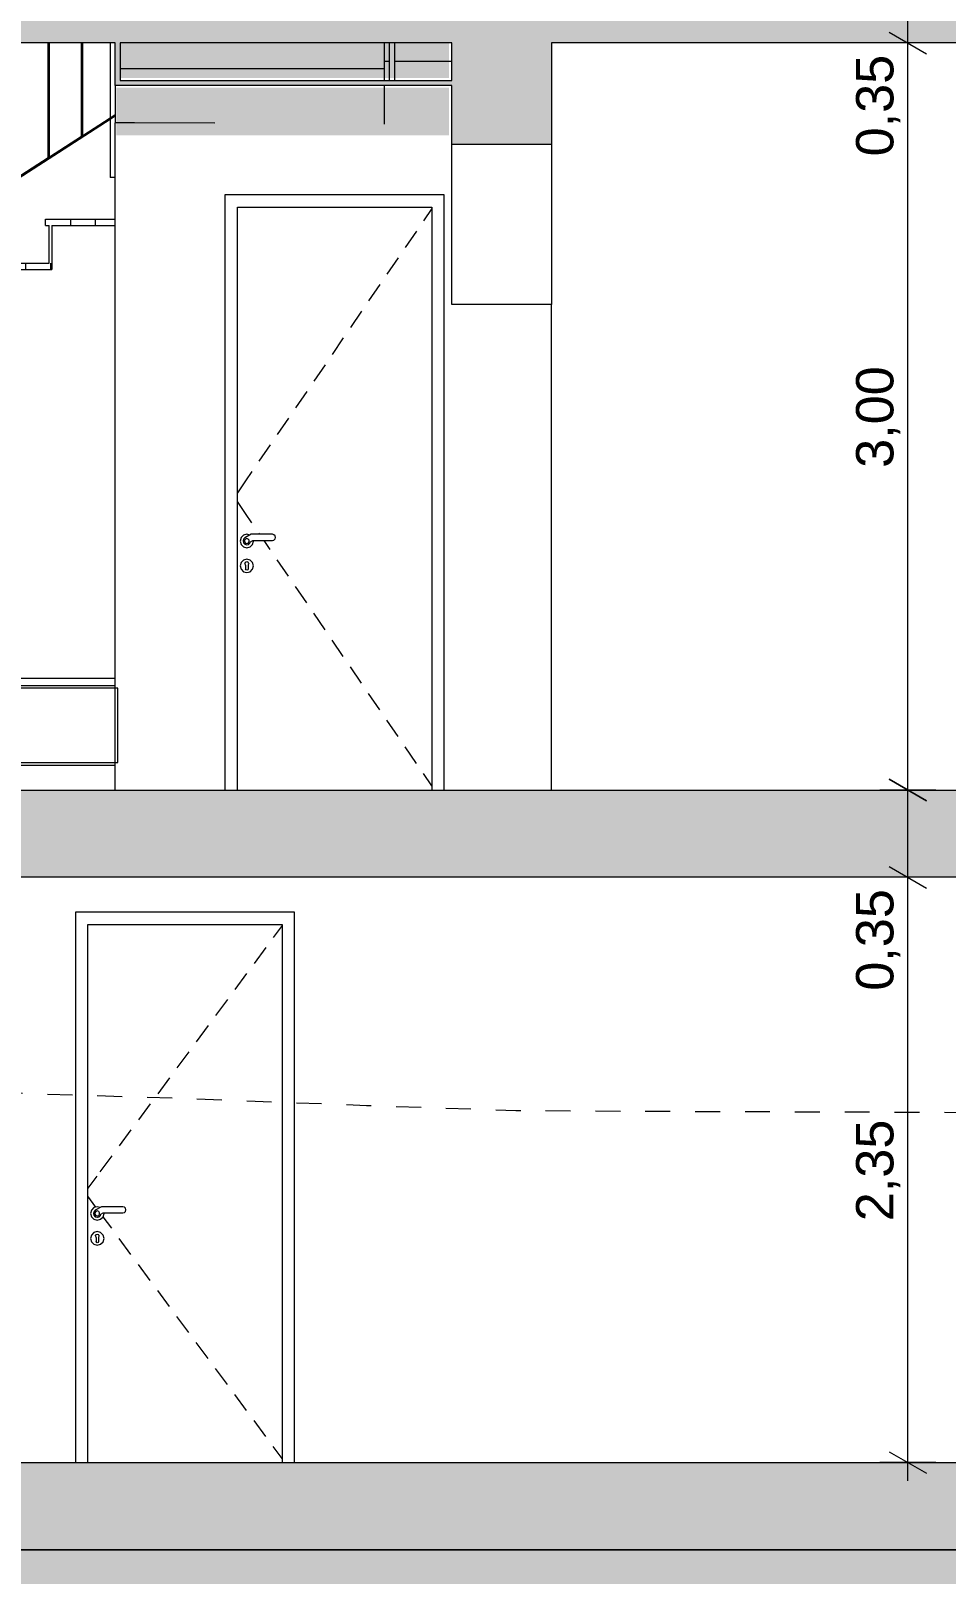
# Model space of a CAD drawing. Header units: metres. Extents: x -111189 to -108577, y -72951 to -72647.
# Drawn here: x -108948.3 to -108944.63, y -72947.57 to -72941.37 of the extents above; entities that cross this region are included whole.
import ezdxf

# ---------------------------------------------------------------- set-up
doc = ezdxf.new("R2010")
doc.units = ezdxf.units.M
doc.header["$MEASUREMENT"] = 0
doc.linetypes.add('Hidden Line', pattern=[0.13, 0.08, -0.05])
for name, color, linetype in [('00 - DESENHO 2D', 7, 'Continuous'), ('02 - ESTRADAS', 7, 'Continuous'), ('02 - PASSEIOS', 7, 'Continuous'), ('03 - LAJES', 7, 'Continuous'), ('04 - TECTO FALSO', 7, 'Continuous'), ('05 - PAREDES..35', 7, 'Continuous'), ('06 - ESCADA INTERIOR', 7, 'Continuous'), ('08 - EQUIPAMENTO FIXO', 7, 'Continuous'), ('12 - COTAS GERAIS', 7, 'Continuous')]:
    doc.layers.add(name, color=color, linetype=linetype)
doc.styles.add('ESTILO_GERADO_7', font='')
doc.styles.get('ESTILO_GERADO_7').set_extended_font_data('Helvetica')
doc.dimstyles.new('ESTILO_GERADO__5', dxfattribs={"dimtxt": 0.15, "dimasz": 0.114, "dimexe": 0.18, "dimexo": 0.0625, "dimgap": 0, "dimtad": 1, "dimzin": 0, "dimdsep": 46, "dimtxsty": 'ESTILO_GERADO_7', "dimblk": 'ARROWHEAD_2', "dimblk1": 'ARROWHEAD_2', "dimblk2": 'ARROWHEAD_2', "dimcen": 0.09, "dimse1": 1, "dimse2": 1, "dimclrd": 7, "dimclre": 7, "dimclrt": 7, "dimadec": 0, "dimazin": 0, "dimtfac": 1, "dimtdec": 4, "dimtmove": 0, "dimatfit": 3, "dimfxl": 1, "dimtolj": 1, "dimtzin": 0, "dimarcsym": 0})

# ---------------------------------------------------------------- blocks, each defined once
blk = doc.blocks.new('Corte Elem_230_1', base_point=(-108785.6634, -72944.4213))
at = {"layer": '03 - LAJES', "linetype": 'Continuous', "lineweight": 13}
blk.add_hatch(color=251, dxfattribs=at).paths.add_polyline_path([(-108951.8596, -72944.7713), (-108941.9096, -72944.7713), (-108941.9096, -72944.5713), (-108951.8596, -72944.5713)])
at = {"layer": '03 - LAJES', "color": 7, "linetype": 'Continuous', "lineweight": 20}
blk.add_line((-108942.1596, -72944.7713), (-108951.6096, -72944.7713), dxfattribs=at)
blk = doc.blocks.new('Corte Elem_235_1', base_point=(-108785.6634, -72944.4213))
at = {"layer": '05 - PAREDES..35', "color": 7, "linetype": 'Continuous', "lineweight": 13}
for p, q in [((-108947.9596, -72944.0118), (-108947.9596, -72941.7419)), ((-108947.8824, -72941.7423), (-108947.9596, -72941.7419)), ((-108947.5596, -72941.7438), (-108947.8824, -72941.7423)), ((-108947.9596, -72944.3108), (-108947.9596, -72944.0118)), ((-108947.9596, -72944.4213), (-108947.9596, -72944.3108))]:
    blk.add_line(p, q, dxfattribs=at)
blk = doc.blocks.new('Corte Elem_236_1', base_point=(-108785.6634, -72944.4213))
at = {"layer": '05 - PAREDES..35', "color": 7, "linetype": 'Continuous', "lineweight": 13}
for p, q in [((-108946.8596, -72941.4955), (-108946.8796, -72941.4955)), ((-108946.6096, -72941.4955), (-108946.8396, -72941.4955))]:
    blk.add_line(p, q, dxfattribs=at)
blk = doc.blocks.new('Corte Elem_237_1', base_point=(-108785.6634, -72944.4213))
at = {"layer": '05 - PAREDES..35', "color": 7, "linetype": 'Continuous', "lineweight": 13}
blk.add_line((-108946.2096, -72944.4213), (-108946.2096, -72942.4713), dxfattribs=at)
blk = doc.blocks.new('Corte Elem_238_1', base_point=(-108785.6634, -72944.4213))
at = {"layer": '03 - LAJES', "linetype": 'Continuous', "lineweight": 13}
blk.add_hatch(color=251, dxfattribs=at).paths.add_polyline_path([(-108951.6096, -72944.4213), (-108951.6096, -72944.5713), (-108942.1596, -72944.5713), (-108942.1596, -72944.4213)])
at = {"layer": '03 - LAJES', "color": 7, "linetype": 'Continuous', "lineweight": 20}
blk.add_line((-108951.6096, -72944.4213), (-108942.1596, -72944.4213), dxfattribs=at)
blk = doc.blocks.new('Corte Elem_239_1', base_point=(-108785.6634, -72944.4213))
at = {"layer": '03 - LAJES', "linetype": 'Continuous', "lineweight": 13}
blk.add_hatch(color=251, dxfattribs=at).paths.add_polyline_path([(-108941.9096, -72941.2213), (-108951.8596, -72941.2213), (-108951.8596, -72941.4213), (-108941.9096, -72941.4213)])
at = {"layer": '03 - LAJES', "color": 7, "linetype": 'Continuous', "lineweight": 20}
for p, q in [((-108947.9596, -72941.4213), (-108951.6096, -72941.4213)), ((-108946.6096, -72941.4213), (-108947.9396, -72941.4213)), ((-108942.1596, -72941.4213), (-108946.2096, -72941.4213))]:
    blk.add_line(p, q, dxfattribs=at)
blk = doc.blocks.new('Corte Elem_258_1', base_point=(-108785.6634, -72944.4213))
at = {"layer": '05 - PAREDES..35', "linetype": 'Continuous', "lineweight": 13}
for points in [[(-108946.2096, -72941.5719), (-108946.2096, -72941.4213), (-108946.6096, -72941.4213), (-108946.6096, -72941.5719)], [(-108946.2096, -72941.5919), (-108946.6096, -72941.5919), (-108946.6096, -72941.8288), (-108946.2096, -72941.8288)]]:
    blk.add_hatch(color=251, dxfattribs=at).paths.add_polyline_path(points)
at = {"layer": '05 - PAREDES..35', "color": 7, "linetype": 'Continuous', "lineweight": 20}
for p, q in [((-108946.6096, -72941.5719), (-108946.6096, -72941.4213)), ((-108946.2096, -72941.4213), (-108946.2096, -72941.5719)), ((-108946.6096, -72941.8288), (-108946.6096, -72941.5919)), ((-108946.2096, -72941.5919), (-108946.2096, -72941.8288))]:
    blk.add_line(p, q, dxfattribs=at)
blk = doc.blocks.new('Corte Elem_259_1', base_point=(-108785.6634, -72944.4213))
at = {"layer": '05 - PAREDES..35', "color": 7, "linetype": 'Continuous', "lineweight": 13}
for p, q in [((-108946.6096, -72941.8328), (-108946.6096, -72941.8288)), ((-108946.6096, -72941.8417), (-108946.6096, -72941.8328)), ((-108946.6096, -72941.8531), (-108946.6096, -72941.8417)), ((-108946.6096, -72941.8669), (-108946.6096, -72941.8531)), ((-108946.2096, -72941.8288), (-108946.2096, -72941.8328)), ((-108946.2096, -72941.8328), (-108946.2096, -72941.8417)), ((-108946.2096, -72941.8417), (-108946.2096, -72941.8531)), ((-108946.2096, -72941.8531), (-108946.2096, -72941.8669)), ((-108946.6096, -72941.8832), (-108946.6096, -72941.8669)), ((-108946.6096, -72941.9017), (-108946.6096, -72941.8832)), ((-108946.6096, -72941.9225), (-108946.6096, -72941.9017)), ((-108946.6096, -72941.9454), (-108946.6096, -72941.9225)), ((-108946.2096, -72941.8669), (-108946.2096, -72941.8832)), ((-108946.2096, -72941.8832), (-108946.2096, -72941.9017)), ((-108946.2096, -72941.9017), (-108946.2096, -72941.9225)), ((-108946.2096, -72941.9225), (-108946.2096, -72941.9454)), ((-108946.6096, -72941.9705), (-108946.6096, -72941.9454)), ((-108946.6096, -72941.9975), (-108946.6096, -72941.9705)), ((-108946.2096, -72941.9454), (-108946.2096, -72941.9705)), ((-108946.2096, -72941.9705), (-108946.2096, -72941.9975)), ((-108946.6096, -72942.0263), (-108946.6096, -72941.9975)), ((-108946.6096, -72942.057), (-108946.6096, -72942.0263)), ((-108946.2096, -72941.9975), (-108946.2096, -72942.0263)), ((-108946.2096, -72942.0263), (-108946.2096, -72942.057)), ((-108946.6096, -72942.0892), (-108946.6096, -72942.057)), ((-108946.6096, -72942.123), (-108946.6096, -72942.0892)), ((-108946.2096, -72942.057), (-108946.2096, -72942.0892)), ((-108946.2096, -72942.0892), (-108946.2096, -72942.123)), ((-108946.6096, -72942.1582), (-108946.6096, -72942.123)), ((-108946.6096, -72942.1945), (-108946.6096, -72942.1582)), ((-108946.2096, -72942.123), (-108946.2096, -72942.1582)), ((-108946.2096, -72942.1582), (-108946.2096, -72942.1945)), ((-108946.6096, -72942.232), (-108946.6096, -72942.1945)), ((-108946.6096, -72942.2704), (-108946.6096, -72942.232)), ((-108946.2096, -72942.1945), (-108946.2096, -72942.232)), ((-108946.2096, -72942.232), (-108946.2096, -72942.2704)), ((-108946.6096, -72942.3096), (-108946.6096, -72942.2704)), ((-108946.2096, -72942.2704), (-108946.2096, -72942.3096)), ((-108946.6096, -72942.3495), (-108946.6096, -72942.3096)), ((-108946.6096, -72942.3898), (-108946.6096, -72942.3495)), ((-108946.2096, -72942.3096), (-108946.2096, -72942.3495)), ((-108946.2096, -72942.3495), (-108946.2096, -72942.3898)), ((-108946.6096, -72942.4305), (-108946.6096, -72942.3898)), ((-108946.2096, -72942.3898), (-108946.2096, -72942.4305)), ((-108946.6096, -72942.4713), (-108946.6096, -72942.4305)), ((-108946.2096, -72942.4713), (-108946.6096, -72942.4713)), ((-108946.2096, -72942.4305), (-108946.2096, -72942.4713))]:
    blk.add_line(p, q, dxfattribs=at)
at = {"layer": '05 - PAREDES..35', "color": 7, "linetype": 'Continuous', "lineweight": 20}
blk.add_line((-108946.2096, -72941.8288), (-108946.6096, -72941.8288), dxfattribs=at)
blk = doc.blocks.new('Corte Elem_260_1', base_point=(-108785.6634, -72944.4213))
at = {"layer": '08 - EQUIPAMENTO FIXO', "color": 7, "linetype": 'Continuous', "lineweight": 13}
for p, q in [((-108950.4596, -72943.9713), (-108947.9601, -72943.9713)), ((-108950.4596, -72944.0013), (-108950.4596, -72943.9713)), ((-108950.4596, -72944.0013), (-108947.9601, -72944.0013)), ((-108947.9601, -72944.0013), (-108947.9601, -72943.9713))]:
    blk.add_line(p, q, dxfattribs=at)
blk = doc.blocks.new('Corte Elem_261_1', base_point=(-108785.6634, -72944.4213))
at = {"layer": '08 - EQUIPAMENTO FIXO', "color": 7, "linetype": 'Continuous', "lineweight": 13}
for p, q in [((-108950.4596, -72944.0013), (-108950.4596, -72944.0687)), ((-108949.8251, -72944.0118), (-108950.4491, -72944.0118)), ((-108950.4491, -72944.0118), (-108950.4491, -72944.3108)), ((-108949.8251, -72944.3108), (-108949.8251, -72944.0118)), ((-108949.8251, -72944.0213), (-108949.8231, -72944.0213)), ((-108949.1991, -72944.0118), (-108949.8231, -72944.0118)), ((-108949.8231, -72944.0118), (-108949.8231, -72944.3108)), ((-108948.5751, -72944.0118), (-108949.1991, -72944.0118)), ((-108948.5751, -72944.3108), (-108948.5751, -72944.0118)), ((-108948.5751, -72944.0213), (-108948.5731, -72944.0213)), ((-108947.9596, -72944.0118), (-108948.5731, -72944.0118)), ((-108948.5731, -72944.0118), (-108948.5731, -72944.3108)), ((-108947.9596, -72944.0013), (-108947.9601, -72944.0013)), ((-108947.9491, -72944.0118), (-108947.9596, -72944.0118)), ((-108947.9491, -72944.3108), (-108947.9491, -72944.0118)), ((-108950.4596, -72944.3213), (-108950.4496, -72944.3213)), ((-108950.4496, -72944.3213), (-108947.9596, -72944.3213)), ((-108950.4496, -72944.4213), (-108950.4496, -72944.3213)), ((-108950.4491, -72944.3108), (-108949.8251, -72944.3108)), ((-108949.8231, -72944.3013), (-108949.8251, -72944.3013)), ((-108949.8231, -72944.3108), (-108949.1991, -72944.3108)), ((-108949.1991, -72944.3108), (-108948.5751, -72944.3108)), ((-108948.5731, -72944.3013), (-108948.5751, -72944.3013)), ((-108948.5731, -72944.3108), (-108947.9596, -72944.3108)), ((-108947.9596, -72944.3108), (-108947.9491, -72944.3108))]:
    blk.add_line(p, q, dxfattribs=at)
blk = doc.blocks.new('Corte Elem_263_1', base_point=(-108785.6634, -72944.4213))
at = {"layer": '05 - PAREDES..35', "color": 7, "linetype": 'Continuous', "lineweight": 13}
for p, q in [((-108947.5196, -72942.0313), (-108947.5196, -72944.4213)), ((-108946.6396, -72942.0313), (-108947.5196, -72942.0313)), ((-108946.6396, -72944.4213), (-108946.6396, -72942.0313)), ((-108947.4696, -72944.4213), (-108947.4696, -72942.0813)), ((-108947.4696, -72942.0813), (-108946.6896, -72942.0813)), ((-108946.6896, -72942.0868), (-108946.7227, -72942.1353)), ((-108946.6896, -72942.0813), (-108946.6896, -72944.4213)), ((-108946.7509, -72942.1766), (-108946.7961, -72942.2427)), ((-108946.8243, -72942.2839), (-108946.8695, -72942.35)), ((-108946.8977, -72942.3912), (-108946.9428, -72942.4573)), ((-108946.971, -72942.4986), (-108947.0162, -72942.5646)), ((-108947.0444, -72942.6059), (-108947.0896, -72942.6719)), ((-108947.1178, -72942.7132), (-108947.1629, -72942.7792)), ((-108947.1911, -72942.8205), (-108947.2363, -72942.8866)), ((-108947.2645, -72942.9278), (-108947.3097, -72942.9939)), ((-108947.3379, -72943.0351), (-108947.383, -72943.1012)), ((-108947.4113, -72943.1425), (-108947.4364, -72943.1793)), ((-108947.4364, -72943.1793), (-108947.4696, -72943.2277)), ((-108947.4364, -72943.3113), (-108947.4696, -72943.2628)), ((-108947.4113, -72943.3481), (-108947.4364, -72943.3113)), ((-108947.4549, -72943.4078), (-108947.4586, -72943.4213)), ((-108947.4451, -72943.3979), (-108947.4549, -72943.4078)), ((-108947.4316, -72943.3943), (-108947.4451, -72943.3979)), ((-108947.4395, -72943.4085), (-108947.4446, -72943.4136)), ((-108947.4148, -72943.3943), (-108947.4395, -72943.4085)), ((-108947.4316, -72943.4113), (-108947.4374, -72943.4132)), ((-108947.4201, -72943.3974), (-108947.4316, -72943.3943)), ((-108947.4257, -72943.4132), (-108947.4316, -72943.4113)), ((-108947.3286, -72943.3943), (-108947.4148, -72943.3943)), ((-108947.3797, -72943.3943), (-108947.383, -72943.3894)), ((-108947.3227, -72943.3959), (-108947.3286, -72943.3943)), ((-108947.3181, -72943.4005), (-108947.3227, -72943.3959)), ((-108947.3164, -72943.4068), (-108947.3181, -72943.4005)), ((-108947.3181, -72943.4131), (-108947.3164, -72943.4068)), ((-108947.4586, -72943.4213), (-108947.4549, -72943.4348)), ((-108947.4549, -72943.4348), (-108947.4451, -72943.4447)), ((-108947.4446, -72943.4136), (-108947.4467, -72943.421)), ((-108947.4467, -72943.421), (-108947.4448, -72943.4285)), ((-108947.4451, -72943.4447), (-108947.4316, -72943.4483)), ((-108947.4448, -72943.4285), (-108947.4395, -72943.4341)), ((-108947.4374, -72943.4132), (-108947.4411, -72943.4182)), ((-108947.4411, -72943.4182), (-108947.4411, -72943.4244)), ((-108947.4411, -72943.4244), (-108947.4374, -72943.4294)), ((-108947.4395, -72943.4341), (-108947.4322, -72943.4364)), ((-108947.4374, -72943.4294), (-108947.4316, -72943.4313)), ((-108947.4322, -72943.4364), (-108947.4246, -72943.4347)), ((-108947.4316, -72943.4313), (-108947.4257, -72943.4294)), ((-108947.4316, -72943.4363), (-108947.4311, -72943.4362)), ((-108947.4316, -72943.4363), (-108947.4316, -72943.4363)), ((-108947.4316, -72943.4483), (-108947.4181, -72943.4447)), ((-108947.4221, -72943.4182), (-108947.4257, -72943.4132)), ((-108947.4257, -72943.4294), (-108947.4221, -72943.4244)), ((-108947.4246, -72943.4347), (-108947.4189, -72943.4296)), ((-108947.4242, -72943.4343), (-108947.4241, -72943.4343)), ((-108947.4241, -72943.4343), (-108947.4234, -72943.4337)), ((-108947.4221, -72943.4244), (-108947.4221, -72943.4182)), ((-108947.4189, -72943.4296), (-108947.4172, -72943.4246)), ((-108947.4187, -72943.4289), (-108947.4186, -72943.4288)), ((-108947.4186, -72943.4288), (-108947.4183, -72943.4277)), ((-108947.4181, -72943.4447), (-108947.4082, -72943.4348)), ((-108947.4172, -72943.4246), (-108947.4081, -72943.4193)), ((-108947.4082, -72943.4348), (-108947.4046, -72943.4213)), ((-108947.4081, -72943.4193), (-108947.3286, -72943.4193)), ((-108947.4046, -72943.4213), (-108947.4051, -72943.4193)), ((-108947.3379, -72943.4554), (-108947.3626, -72943.4193)), ((-108947.3286, -72943.4193), (-108947.3227, -72943.4177)), ((-108947.3227, -72943.4177), (-108947.3181, -72943.4131)), ((-108947.4549, -72943.5078), (-108947.4586, -72943.5213)), ((-108947.4586, -72943.5213), (-108947.4549, -72943.5348)), ((-108947.4451, -72943.4979), (-108947.4549, -72943.5078)), ((-108947.4549, -72943.5348), (-108947.4451, -72943.5447)), ((-108947.4316, -72943.4943), (-108947.4451, -72943.4979)), ((-108947.4383, -72943.5097), (-108947.439, -72943.5116)), ((-108947.4366, -72943.5169), (-108947.439, -72943.5116)), ((-108947.4383, -72943.5097), (-108947.4369, -72943.5061)), ((-108947.4369, -72943.5061), (-108947.4316, -72943.5039)), ((-108947.4366, -72943.5184), (-108947.4366, -72943.5169)), ((-108947.4366, -72943.5184), (-108947.4366, -72943.5213)), ((-108947.4366, -72943.5213), (-108947.4366, -72943.5242)), ((-108947.4366, -72943.5242), (-108947.4366, -72943.53)), ((-108947.4366, -72943.53), (-108947.4366, -72943.5338)), ((-108947.4351, -72943.5373), (-108947.4366, -72943.5338)), ((-108947.4181, -72943.4979), (-108947.4316, -72943.4943)), ((-108947.4316, -72943.5039), (-108947.4262, -72943.5061)), ((-108947.4266, -72943.5338), (-108947.428, -72943.5373)), ((-108947.4241, -72943.5116), (-108947.4266, -72943.5169)), ((-108947.4266, -72943.5169), (-108947.4266, -72943.5184)), ((-108947.4266, -72943.5184), (-108947.4266, -72943.5213)), ((-108947.4266, -72943.5213), (-108947.4266, -72943.5242)), ((-108947.4266, -72943.5242), (-108947.4266, -72943.53)), ((-108947.4266, -72943.53), (-108947.4266, -72943.5338)), ((-108947.4248, -72943.5097), (-108947.4262, -72943.5061)), ((-108947.4248, -72943.5097), (-108947.4241, -72943.5116)), ((-108947.4082, -72943.5078), (-108947.4181, -72943.4979)), ((-108947.4181, -72943.5447), (-108947.4082, -72943.5348)), ((-108947.4046, -72943.5213), (-108947.4082, -72943.5078)), ((-108947.4082, -72943.5348), (-108947.4046, -72943.5213)), ((-108947.2645, -72943.5628), (-108947.3097, -72943.4967)), ((-108947.4451, -72943.5447), (-108947.4316, -72943.5483)), ((-108947.4316, -72943.5388), (-108947.4351, -72943.5373)), ((-108947.428, -72943.5373), (-108947.4316, -72943.5388)), ((-108947.4316, -72943.5483), (-108947.4181, -72943.5447)), ((-108947.1911, -72943.6701), (-108947.2363, -72943.604)), ((-108947.1178, -72943.7774), (-108947.1629, -72943.7114)), ((-108947.0444, -72943.8847), (-108947.0896, -72943.8187)), ((-108946.971, -72943.992), (-108947.0162, -72943.926)), ((-108946.8977, -72944.0993), (-108946.9428, -72944.0333)), ((-108946.8243, -72944.2067), (-108946.8695, -72944.1406)), ((-108946.7509, -72944.314), (-108946.7961, -72944.2479)), ((-108946.6896, -72944.4037), (-108946.7227, -72944.3553))]:
    blk.add_line(p, q, dxfattribs=at)
blk = doc.blocks.new('Corte Elem_265_1', base_point=(-108785.6634, -72944.4213))
at = {"layer": '03 - LAJES', "linetype": 'Continuous', "lineweight": 13}
blk.add_hatch(color=251, dxfattribs=at).paths.add_polyline_path([(-108941.9096, -72947.2713), (-108951.8596, -72947.2713), (-108951.8596, -72947.4713), (-108941.9096, -72947.4713)])
at = {"layer": '03 - LAJES', "color": 7, "linetype": 'Continuous', "lineweight": 20}
blk.add_line((-108941.9096, -72947.4713), (-108951.8596, -72947.4713), dxfattribs=at)
blk = doc.blocks.new('Corte Elem_270_1', base_point=(-108785.6634, -72944.4213))
at = {"layer": '03 - LAJES', "linetype": 'Continuous', "lineweight": 13}
blk.add_hatch(color=251, dxfattribs=at).paths.add_polyline_path([(-108951.6096, -72947.1213), (-108951.6096, -72947.2713), (-108942.1596, -72947.2713), (-108942.1596, -72947.1213)])
at = {"layer": '03 - LAJES', "color": 7, "linetype": 'Continuous', "lineweight": 20}
blk.add_line((-108951.608, -72947.1213), (-108942.1596, -72947.1213), dxfattribs=at)
blk = doc.blocks.new('Corte Elem_271_1', base_point=(-108785.6634, -72944.4213))
at = {"color": 7, "linetype": 'Continuous', "lineweight": 13}
for p, q in [((-108948.1196, -72944.9113), (-108948.1196, -72947.1213)), ((-108947.2396, -72944.9113), (-108948.1196, -72944.9113)), ((-108947.2396, -72947.1213), (-108947.2396, -72944.9113)), ((-108948.0696, -72947.1213), (-108948.0696, -72944.9613)), ((-108948.0696, -72944.9613), (-108947.2896, -72944.9613)), ((-108947.2896, -72944.9655), (-108947.3252, -72945.0136)), ((-108947.2896, -72944.9613), (-108947.2896, -72947.1213)), ((-108947.3549, -72945.0538), (-108947.4025, -72945.1181)), ((-108947.4323, -72945.1583), (-108947.4799, -72945.2226)), ((-108947.5096, -72945.2627), (-108947.5572, -72945.327)), ((-108947.587, -72945.3672), (-108947.6346, -72945.4315)), ((-108947.6643, -72945.4717), (-108947.7119, -72945.536)), ((-108947.7417, -72945.5762), (-108947.7893, -72945.6405)), ((-108947.819, -72945.6807), (-108947.8666, -72945.745)), ((-108947.8964, -72945.7852), (-108947.944, -72945.8495)), ((-108947.9737, -72945.8896), (-108948.0213, -72945.9539)), ((-108948.034, -72945.971), (-108948.0696, -72946.0191)), ((-108948.0368, -72946.0957), (-108948.0696, -72946.0515)), ((-108948.0549, -72946.1078), (-108948.0586, -72946.1213)), ((-108948.0586, -72946.1213), (-108948.0549, -72946.1348)), ((-108948.0451, -72946.0979), (-108948.0549, -72946.1078)), ((-108948.0549, -72946.1348), (-108948.0451, -72946.1447)), ((-108948.0446, -72946.1136), (-108948.0467, -72946.121)), ((-108948.0467, -72946.121), (-108948.0448, -72946.1285)), ((-108948.0316, -72946.0943), (-108948.0451, -72946.0979)), ((-108948.0448, -72946.1285), (-108948.0395, -72946.1341)), ((-108948.0395, -72946.1085), (-108948.0446, -72946.1136)), ((-108948.0374, -72946.1132), (-108948.0411, -72946.1182)), ((-108948.0411, -72946.1182), (-108948.0411, -72946.1244)), ((-108948.0411, -72946.1244), (-108948.0374, -72946.1294)), ((-108948.0148, -72946.0943), (-108948.0395, -72946.1085)), ((-108948.0395, -72946.1341), (-108948.0322, -72946.1364)), ((-108948.0316, -72946.1113), (-108948.0374, -72946.1132)), ((-108948.0374, -72946.1294), (-108948.0316, -72946.1313)), ((-108948.0322, -72946.1364), (-108948.0246, -72946.1347)), ((-108948.0201, -72946.0974), (-108948.0316, -72946.0943)), ((-108948.0257, -72946.1132), (-108948.0316, -72946.1113)), ((-108948.0316, -72946.1313), (-108948.0257, -72946.1294)), ((-108948.0316, -72946.1363), (-108948.0311, -72946.1362)), ((-108948.0316, -72946.1363), (-108948.0316, -72946.1363)), ((-108948.0221, -72946.1182), (-108948.0257, -72946.1132)), ((-108948.0257, -72946.1294), (-108948.0221, -72946.1244)), ((-108948.0246, -72946.1347), (-108948.0189, -72946.1296)), ((-108948.0242, -72946.1343), (-108948.0241, -72946.1343)), ((-108948.0241, -72946.1343), (-108948.0234, -72946.1337)), ((-108948.0221, -72946.1244), (-108948.0221, -72946.1182)), ((-108948.0189, -72946.1296), (-108948.0172, -72946.1246)), ((-108948.0187, -72946.1289), (-108948.0186, -72946.1288)), ((-108948.0186, -72946.1288), (-108948.0183, -72946.1277)), ((-108948.0181, -72946.1447), (-108948.0082, -72946.1348)), ((-108948.0172, -72946.1246), (-108948.0081, -72946.1193)), ((-108947.9286, -72946.0943), (-108948.0148, -72946.0943)), ((-108948.0082, -72946.1348), (-108948.0046, -72946.1213)), ((-108948.0081, -72946.1193), (-108947.9286, -72946.1193)), ((-108947.9737, -72946.1809), (-108948.0081, -72946.1345)), ((-108948.0046, -72946.1213), (-108948.0051, -72946.1193)), ((-108947.9227, -72946.0959), (-108947.9286, -72946.0943)), ((-108947.9286, -72946.1193), (-108947.9227, -72946.1177)), ((-108947.9181, -72946.1005), (-108947.9227, -72946.0959)), ((-108947.9227, -72946.1177), (-108947.9181, -72946.1131)), ((-108947.9164, -72946.1068), (-108947.9181, -72946.1005)), ((-108947.9181, -72946.1131), (-108947.9164, -72946.1068)), ((-108948.0451, -72946.1979), (-108948.0549, -72946.2078)), ((-108948.0451, -72946.1447), (-108948.0316, -72946.1483)), ((-108948.0316, -72946.1943), (-108948.0451, -72946.1979)), ((-108948.0316, -72946.1483), (-108948.0181, -72946.1447)), ((-108948.0181, -72946.1979), (-108948.0316, -72946.1943)), ((-108948.0082, -72946.2078), (-108948.0181, -72946.1979)), ((-108948.0549, -72946.2078), (-108948.0586, -72946.2213)), ((-108948.0586, -72946.2213), (-108948.0549, -72946.2348)), ((-108948.0549, -72946.2348), (-108948.0451, -72946.2447)), ((-108948.0451, -72946.2447), (-108948.0316, -72946.2483)), ((-108948.0383, -72946.2097), (-108948.039, -72946.2116)), ((-108948.0366, -72946.2169), (-108948.039, -72946.2116)), ((-108948.0383, -72946.2097), (-108948.0369, -72946.2061)), ((-108948.0369, -72946.2061), (-108948.0316, -72946.2039)), ((-108948.0366, -72946.2184), (-108948.0366, -72946.2169)), ((-108948.0366, -72946.2184), (-108948.0366, -72946.2213)), ((-108948.0366, -72946.2213), (-108948.0366, -72946.2242)), ((-108948.0366, -72946.2242), (-108948.0366, -72946.23)), ((-108948.0366, -72946.23), (-108948.0366, -72946.2338)), ((-108948.0351, -72946.2373), (-108948.0366, -72946.2338)), ((-108948.0316, -72946.2388), (-108948.0351, -72946.2373)), ((-108948.0316, -72946.2039), (-108948.0262, -72946.2061)), ((-108948.028, -72946.2373), (-108948.0316, -72946.2388)), ((-108948.0316, -72946.2483), (-108948.0181, -72946.2447)), ((-108948.0266, -72946.2338), (-108948.028, -72946.2373)), ((-108948.0241, -72946.2116), (-108948.0266, -72946.2169)), ((-108948.0266, -72946.2169), (-108948.0266, -72946.2184)), ((-108948.0266, -72946.2184), (-108948.0266, -72946.2213)), ((-108948.0266, -72946.2213), (-108948.0266, -72946.2242)), ((-108948.0266, -72946.2242), (-108948.0266, -72946.23)), ((-108948.0266, -72946.23), (-108948.0266, -72946.2338)), ((-108948.0248, -72946.2097), (-108948.0262, -72946.2061)), ((-108948.0248, -72946.2097), (-108948.0241, -72946.2116)), ((-108948.0181, -72946.2447), (-108948.0082, -72946.2348)), ((-108948.0046, -72946.2213), (-108948.0082, -72946.2078)), ((-108948.0082, -72946.2348), (-108948.0046, -72946.2213)), ((-108947.8964, -72946.2854), (-108947.944, -72946.2211)), ((-108947.819, -72946.3899), (-108947.8666, -72946.3256)), ((-108947.7417, -72946.4944), (-108947.7893, -72946.4301)), ((-108947.6643, -72946.5989), (-108947.7119, -72946.5346)), ((-108947.587, -72946.7034), (-108947.6346, -72946.6391)), ((-108947.5096, -72946.8078), (-108947.5572, -72946.7435)), ((-108947.4323, -72946.9123), (-108947.4799, -72946.848)), ((-108947.3549, -72947.0168), (-108947.4025, -72946.9525)), ((-108947.2896, -72947.1051), (-108947.3252, -72947.057))]:
    blk.add_line(p, q, dxfattribs=at)
blk = doc.blocks.new('Corte Elem_278_1', base_point=(-108785.6634, -72944.4213))
at = {"layer": '02 - PASSEIOS', "color": 7, "linetype": 'Continuous', "lineweight": 13}
for p, q in [((-108947.9796, -72941.4213), (-108947.9796, -72941.7215)), ((-108947.9796, -72941.7215), (-108947.9796, -72941.7275)), ((-108947.9796, -72941.7275), (-108947.9796, -72941.9616)), ((-108947.9596, -72941.9616), (-108947.9796, -72941.9616))]:
    blk.add_line(p, q, dxfattribs=at)
blk = doc.blocks.new('Corte Elem_288_1', base_point=(-108785.6634, -72944.4213))
at = {"layer": '02 - PASSEIOS', "color": 7, "linetype": 'Continuous', "lineweight": 13}
for p, q in [((-108950.4796, -72943.3371), (-108947.9796, -72941.7275)), ((-108948.0902, -72941.7928), (-108947.9796, -72941.7215)), ((-108947.9796, -72941.7215), (-108947.9609, -72941.7095)), ((-108947.9796, -72941.7275), (-108947.9596, -72941.7146)), ((-108947.9609, -72941.7095), (-108947.9596, -72941.7116)), ((-108948.2234, -72941.8785), (-108948.0952, -72941.796)), ((-108948.0952, -72941.796), (-108948.0902, -72941.7928)), ((-108948.3565, -72941.9642), (-108948.2284, -72941.8817)), ((-108948.2284, -72941.8817), (-108948.2234, -72941.8785)), ((-108948.4897, -72942.05), (-108948.3615, -72941.9675)), ((-108948.3615, -72941.9675), (-108948.3565, -72941.9642)), ((-108948.6229, -72942.1357), (-108948.4947, -72942.0532)), ((-108948.4947, -72942.0532), (-108948.4897, -72942.05)), ((-108948.756, -72942.2215), (-108948.6279, -72942.1389)), ((-108948.6279, -72942.1389), (-108948.6229, -72942.1357)), ((-108948.8892, -72942.3072), (-108948.761, -72942.2247)), ((-108948.761, -72942.2247), (-108948.756, -72942.2215)), ((-108949.0223, -72942.3929), (-108948.8942, -72942.3104)), ((-108948.8942, -72942.3104), (-108948.8892, -72942.3072)), ((-108949.1555, -72942.4787), (-108949.0273, -72942.3961)), ((-108949.0273, -72942.3961), (-108949.0223, -72942.3929)), ((-108949.1605, -72942.4819), (-108949.1555, -72942.4787)), ((-108949.2886, -72942.5644), (-108949.1605, -72942.4819)), ((-108949.4218, -72942.6501), (-108949.2936, -72942.5676)), ((-108949.2936, -72942.5676), (-108949.2886, -72942.5644)), ((-108949.555, -72942.7359), (-108949.4268, -72942.6534)), ((-108949.4268, -72942.6534), (-108949.4218, -72942.6501)), ((-108949.6881, -72942.8216), (-108949.56, -72942.7391)), ((-108949.56, -72942.7391), (-108949.555, -72942.7359)), ((-108949.8213, -72942.9073), (-108949.6931, -72942.8248)), ((-108949.6931, -72942.8248), (-108949.6881, -72942.8216)), ((-108949.9544, -72942.9931), (-108949.8263, -72942.9106)), ((-108949.8263, -72942.9106), (-108949.8213, -72942.9073)), ((-108950.0876, -72943.0788), (-108949.9594, -72942.9963)), ((-108949.9594, -72942.9963), (-108949.9544, -72942.9931)), ((-108950.2207, -72943.1646), (-108950.0926, -72943.082)), ((-108950.0926, -72943.082), (-108950.0876, -72943.0788)), ((-108950.3539, -72943.2503), (-108950.2257, -72943.1678)), ((-108950.2257, -72943.1678), (-108950.2207, -72943.1646)), ((-108950.4796, -72943.3312), (-108950.3589, -72943.2535)), ((-108950.3589, -72943.2535), (-108950.3539, -72943.2503))]:
    blk.add_line(p, q, dxfattribs=at)
blk = doc.blocks.new('Corte Elem_305_1', base_point=(-108785.6634, -72944.4213))
at = {"layer": '02 - PASSEIOS', "color": 7, "linetype": 'Continuous', "lineweight": 13}
for p, q in [((-108948.2284, -72941.8817), (-108948.2284, -72941.4213)), ((-108948.2234, -72941.8785), (-108948.2234, -72941.4213)), ((-108948.2284, -72941.8847), (-108948.2234, -72941.8815)), ((-108948.2284, -72941.8847), (-108948.2284, -72941.8817)), ((-108948.2234, -72941.8815), (-108948.2234, -72941.8785))]:
    blk.add_line(p, q, dxfattribs=at)
blk = doc.blocks.new('Corte Elem_306_1', base_point=(-108785.6634, -72944.4213))
at = {"layer": '02 - PASSEIOS', "color": 7, "linetype": 'Continuous', "lineweight": 13}
for p, q in [((-108948.0952, -72941.796), (-108948.0952, -72941.4213)), ((-108948.0902, -72941.7928), (-108948.0902, -72941.4213)), ((-108948.0952, -72941.799), (-108948.0902, -72941.7958)), ((-108948.0952, -72941.799), (-108948.0952, -72941.796)), ((-108948.0902, -72941.7958), (-108948.0902, -72941.7928))]:
    blk.add_line(p, q, dxfattribs=at)
blk = doc.blocks.new('*X943', base_point=(-108785.6634, -72944.4213))
at = {"layer": '06 - ESCADA INTERIOR', "color": 7, "linetype": 'Continuous', "lineweight": 13}
for p, q in [((-108948.4196, -72942.3055), (-108948.4196, -72942.3305)), ((-108948.4196, -72942.3055), (-108948.4196, -72942.3305)), ((-108948.3196, -72942.3055), (-108948.3196, -72942.3305)), ((-108948.3196, -72942.3055), (-108948.3196, -72942.3305)), ((-108948.2196, -72942.3055), (-108948.2196, -72942.3305)), ((-108948.2196, -72942.3055), (-108948.2196, -72942.3305))]:
    blk.add_line(p, q, dxfattribs=at)
blk = doc.blocks.new('Corte Elem_393_1', base_point=(-108785.6634, -72944.4213))
at = {"layer": '06 - ESCADA INTERIOR', "color": 7, "linetype": 'Continuous', "lineweight": 13}
for p, q in [((-108948.5196, -72942.3305), (-108948.5196, -72942.3055)), ((-108948.5196, -72942.3055), (-108948.2246, -72942.3055)), ((-108948.5196, -72942.3305), (-108948.5046, -72942.3305))]:
    blk.add_line(p, q, dxfattribs=at)
at = {"layer": '06 - ESCADA INTERIOR', "lineweight": 0}
blk.add_blockref('*X943', (-108785.6634, -72944.4213), dxfattribs=at)
blk = doc.blocks.new('Corte Elem_394_1', base_point=(-108785.6634, -72944.4213))
at = {"layer": '06 - ESCADA INTERIOR', "color": 7, "linetype": 'Continuous', "lineweight": 13}
blk.add_line((-108948.2246, -72942.3055), (-108948.2246, -72942.1542), dxfattribs=at)
blk = doc.blocks.new('*X947', base_point=(-108785.6634, -72944.4213))
at = {"layer": '06 - ESCADA INTERIOR', "color": 7, "linetype": 'Continuous', "lineweight": 13}
for p, q in [((-108948.1396, -72942.1292), (-108948.1396, -72942.1542)), ((-108948.1396, -72942.1292), (-108948.1396, -72942.1542)), ((-108948.0396, -72942.1292), (-108948.0396, -72942.1542)), ((-108948.0396, -72942.1292), (-108948.0396, -72942.1542))]:
    blk.add_line(p, q, dxfattribs=at)
blk = doc.blocks.new('Corte Elem_395_1', base_point=(-108785.6634, -72944.4213))
at = {"layer": '06 - ESCADA INTERIOR', "color": 7, "linetype": 'Continuous', "lineweight": 13}
for p, q in [((-108948.2396, -72942.1292), (-108947.9596, -72942.1292)), ((-108948.2396, -72942.1542), (-108948.2396, -72942.1292)), ((-108948.2396, -72942.1542), (-108948.2246, -72942.1542))]:
    blk.add_line(p, q, dxfattribs=at)
at = {"layer": '06 - ESCADA INTERIOR', "lineweight": 0}
blk.add_blockref('*X947', (-108785.6634, -72944.4213), dxfattribs=at)
blk = doc.blocks.new('Corte Elem_396_1', base_point=(-108785.6634, -72944.4213))
at = {"layer": '06 - ESCADA INTERIOR', "color": 7, "linetype": 'Continuous', "lineweight": 13}
for p, q in [((-108946.8796, -72941.5247), (-108946.8796, -72941.4213)), ((-108947.6896, -72941.5247), (-108947.9396, -72941.5247)), ((-108947.1496, -72941.5247), (-108947.6896, -72941.5247)), ((-108946.8796, -72941.5247), (-108947.1496, -72941.5247)), ((-108946.8796, -72941.5545), (-108946.8796, -72941.5247)), ((-108947.9596, -72941.5919), (-108947.9596, -72941.6122)), ((-108947.9596, -72941.6122), (-108947.9596, -72941.6417)), ((-108946.8796, -72941.5719), (-108946.8796, -72941.5545)), ((-108946.8796, -72941.6149), (-108946.8796, -72941.5919)), ((-108947.9596, -72941.6417), (-108947.9596, -72941.6719)), ((-108947.9596, -72941.6719), (-108947.9596, -72941.7022)), ((-108946.8796, -72941.6454), (-108946.8796, -72941.6149)), ((-108946.8796, -72941.6763), (-108946.8796, -72941.6454)), ((-108947.9596, -72941.7022), (-108947.9596, -72941.7331)), ((-108947.9596, -72941.7331), (-108947.9596, -72941.7419)), ((-108946.8796, -72941.7071), (-108946.8796, -72941.6763)), ((-108946.8796, -72941.7382), (-108946.8796, -72941.7071)), ((-108946.8796, -72941.747), (-108946.8796, -72941.7382)), ((-108948.2146, -72942.1542), (-108947.9596, -72942.1542)), ((-108948.2146, -72942.1542), (-108948.2146, -72942.3305)), ((-108948.4946, -72942.3305), (-108948.2146, -72942.3305)), ((-108948.4946, -72942.3305), (-108948.4946, -72942.5068)), ((-108948.7746, -72942.5068), (-108948.4946, -72942.5068)), ((-108948.7746, -72942.5068), (-108948.7746, -72942.6831)), ((-108949.0546, -72942.6831), (-108948.7746, -72942.6831)), ((-108949.0546, -72942.6831), (-108949.0546, -72942.8595)), ((-108949.3346, -72942.8595), (-108949.0546, -72942.8595)), ((-108949.3346, -72942.8595), (-108949.3346, -72943.0358)), ((-108949.6146, -72943.0358), (-108949.3346, -72943.0358)), ((-108949.6146, -72943.0358), (-108949.6146, -72943.2121)), ((-108949.8946, -72943.2121), (-108949.6146, -72943.2121)), ((-108949.8946, -72943.2121), (-108949.8946, -72943.3884)), ((-108950.1746, -72943.3884), (-108949.8946, -72943.3884)), ((-108950.1746, -72943.3884), (-108950.1746, -72943.5647)), ((-108950.1746, -72943.5647), (-108950.1746, -72943.741)), ((-108950.1746, -72943.741), (-108950.1746, -72943.8923)), ((-108950.1746, -72943.8923), (-108950.1746, -72943.9173))]:
    blk.add_line(p, q, dxfattribs=at)
blk = doc.blocks.new('Corte Elem_400_1', base_point=(-108785.6634, -72944.4213))
at = {"layer": '04 - TECTO FALSO', "linetype": 'Continuous', "lineweight": 13}
blk.add_hatch(color=251, dxfattribs=at).paths.add_polyline_path([(-108947.9596, -72941.5719), (-108947.9596, -72941.5919), (-108946.2096, -72941.5919), (-108946.2096, -72941.5719)])
at = {"layer": '04 - TECTO FALSO', "color": 7, "linetype": 'Continuous', "lineweight": 20}
for p, q in [((-108947.9596, -72941.5919), (-108947.9596, -72941.5719)), ((-108946.6096, -72941.5919), (-108947.9596, -72941.5919)), ((-108947.9396, -72941.5719), (-108946.6096, -72941.5719)), ((-108946.2096, -72941.5719), (-108946.2096, -72941.5919))]:
    blk.add_line(p, q, dxfattribs=at)
blk = doc.blocks.new('Corte Elem_401_1', base_point=(-108785.6634, -72944.4213))
at = {"layer": '05 - PAREDES..35', "linetype": 'Continuous', "lineweight": 13}
blk.add_hatch(color=251, dxfattribs=at).paths.add_polyline_path([(-108947.9396, -72941.5719), (-108947.9396, -72941.4213), (-108947.9596, -72941.4213), (-108947.9596, -72941.5719)])
at = {"layer": '05 - PAREDES..35', "color": 7, "linetype": 'Continuous', "lineweight": 20}
for p, q in [((-108947.9596, -72941.5719), (-108947.9596, -72941.4213)), ((-108947.9396, -72941.4213), (-108947.9396, -72941.5719))]:
    blk.add_line(p, q, dxfattribs=at)
blk = doc.blocks.new('Corte Elem_405_1', base_point=(-108785.6634, -72944.4213))
at = {"layer": '05 - PAREDES..35', "color": 7, "linetype": 'Continuous', "lineweight": 13}
for p, q in [((-108946.8596, -72941.5719), (-108946.8596, -72941.4213)), ((-108946.8396, -72941.4213), (-108946.8396, -72941.5719))]:
    blk.add_line(p, q, dxfattribs=at)
blk = doc.blocks.new('*D992', base_point=(-108785.6634, -72944.4213))
at = {"layer": '12 - COTAS GERAIS', "color": 7, "linetype": 'Continuous', "lineweight": 5, "transparency": 16777216}
for p, q in [((-108944.8541, -72944.728), (-108944.7041, -72944.8146)), ((-108944.7791, -72947.1213), (-108944.7791, -72944.7713)), ((-108944.6666, -72947.1213), (-108944.8916, -72947.1213)), ((-108944.8541, -72947.078), (-108944.7041, -72947.1646)), ((-108944.7791, -72947.1946), (-108944.7791, -72947.1213))]:
    blk.add_line(p, q, dxfattribs=at)
at = {"layer": '12 - COTAS GERAIS', "color": 7, "lineweight": 5, "transparency": 16777216, "char_height": 0.15, "attachment_point": 7, "rotation": 90, "style": 'ESTILO_GERADO_7'}
for s, insert in [('\\A1;{\\pql;\\fHelvetica|b0|i0|c0|p0;\\W1.000000;0,35}', (-108944.8091, -72945.2268)), ('\\A1;{\\pql;\\fHelvetica|b0|i0|c0|p0;\\W1.000000;2,35}', (-108944.8091, -72946.1524))]:
    blk.add_mtext(s, dxfattribs=dict(at, insert=insert))
blk = doc.blocks.new('ARROWHEAD_2')
at = {"color": 0, "linetype": 'Continuous', "lineweight": 0}
for p, q in [((-0.378, -0.655), (0.378, 0.655)), ((0, 0), (-1, 0))]:
    blk.add_line(p, q, dxfattribs=at)
blk = doc.blocks.new('*D993', base_point=(-108785.6634, -72944.4213))
at = {"layer": '12 - COTAS GERAIS', "color": 7, "linetype": 'Continuous', "lineweight": 5, "transparency": 16777216}
for p, q in [((-108944.7041, -72944.4646), (-108944.8541, -72944.378)), ((-108944.7791, -72944.4213), (-108944.7791, -72944.3479)), ((-108944.6666, -72944.4213), (-108944.8916, -72944.4213)), ((-108944.7791, -72944.7713), (-108944.7791, -72944.4213)), ((-108944.6666, -72944.7713), (-108944.8916, -72944.7713)), ((-108944.8541, -72944.728), (-108944.7041, -72944.8146)), ((-108944.7791, -72947.1213), (-108944.7791, -72944.7713))]:
    blk.add_line(p, q, dxfattribs=at)
blk = doc.blocks.new('*D996', base_point=(-108785.6634, -72944.4213))
at = {"layer": '12 - COTAS GERAIS', "color": 7, "linetype": 'Continuous', "lineweight": 5, "transparency": 16777216}
for p, q in [((-108944.6666, -72941.4213), (-108944.8916, -72941.4213)), ((-108944.8541, -72941.378), (-108944.7041, -72941.4646)), ((-108944.7791, -72944.4213), (-108944.7791, -72941.4213)), ((-108944.8541, -72944.378), (-108944.7041, -72944.4646)), ((-108944.6666, -72944.4213), (-108944.8916, -72944.4213)), ((-108944.7791, -72944.4946), (-108944.7791, -72944.4213))]:
    blk.add_line(p, q, dxfattribs=at)
at = {"layer": '12 - COTAS GERAIS', "color": 7, "lineweight": 5, "transparency": 16777216, "char_height": 0.15, "attachment_point": 7, "rotation": 90, "style": 'ESTILO_GERADO_7'}
for s, insert in [('\\A1;{\\pql;\\fHelvetica|b0|i0|c0|p0;\\W1.000000;0,35}', (-108944.8091, -72941.8768)), ('\\A1;{\\pql;\\fHelvetica|b0|i0|c0|p0;\\W1.000000;3,00}', (-108944.8091, -72943.1274))]:
    blk.add_mtext(s, dxfattribs=dict(at, insert=insert))
blk = doc.blocks.new('*D997', base_point=(-108785.6634, -72944.4213))
at = {"layer": '12 - COTAS GERAIS', "color": 7, "linetype": 'Continuous', "lineweight": 5, "transparency": 16777216}
for p, q in [((-108944.7041, -72941.1146), (-108944.8541, -72941.028)), ((-108944.7791, -72941.0713), (-108944.7791, -72940.9979)), ((-108944.6666, -72941.0713), (-108944.8916, -72941.0713)), ((-108944.7791, -72941.4213), (-108944.7791, -72941.0713)), ((-108944.6666, -72941.4213), (-108944.8916, -72941.4213)), ((-108944.8541, -72941.378), (-108944.7041, -72941.4646))]:
    blk.add_line(p, q, dxfattribs=at)
blk = doc.blocks.new('*D998', base_point=(-108785.6634, -72944.4213))
at = {"layer": '12 - COTAS GERAIS', "color": 7, "linetype": 'Continuous', "lineweight": 5, "transparency": 16777216}
for p, q in [((-108948.7412, -72941.4213), (-108948.9662, -72941.4213)), ((-108948.9287, -72941.378), (-108948.7787, -72941.4646)), ((-108948.8537, -72944.4213), (-108948.8537, -72941.4213)), ((-108948.9287, -72944.378), (-108948.7787, -72944.4646)), ((-108948.7412, -72944.4213), (-108948.9662, -72944.4213)), ((-108948.8537, -72944.4946), (-108948.8537, -72944.4213))]:
    blk.add_line(p, q, dxfattribs=at)
at = {"layer": '12 - COTAS GERAIS', "color": 7, "lineweight": 5, "transparency": 16777216, "char_height": 0.15, "attachment_point": 7, "rotation": 90, "style": 'ESTILO_GERADO_7'}
for s, insert in [('\\A1;{\\pql;\\fHelvetica|b0|i0|c0|p0;\\W1.000000;0,35}', (-108948.8837, -72941.8768)), ('\\A1;{\\pql;\\fHelvetica|b0|i0|c0|p0;\\W1.000000;3,00}', (-108948.8837, -72943.1274))]:
    blk.add_mtext(s, dxfattribs=dict(at, insert=insert))
blk = doc.blocks.new('*D999', base_point=(-108785.6634, -72944.4213))
at = {"layer": '12 - COTAS GERAIS', "color": 7, "linetype": 'Continuous', "lineweight": 5, "transparency": 16777216}
for p, q in [((-108948.7787, -72941.1146), (-108948.9287, -72941.028)), ((-108948.8537, -72941.0713), (-108948.8537, -72940.9979)), ((-108948.7412, -72941.0713), (-108948.9662, -72941.0713)), ((-108948.8537, -72941.4213), (-108948.8537, -72941.0713)), ((-108948.7412, -72941.4213), (-108948.9662, -72941.4213)), ((-108948.9287, -72941.378), (-108948.7787, -72941.4646))]:
    blk.add_line(p, q, dxfattribs=at)
blk = doc.blocks.new('*D1000', base_point=(-108785.6634, -72944.4213))
at = {"layer": '12 - COTAS GERAIS', "color": 7, "linetype": 'Continuous', "lineweight": 5, "transparency": 16777216}
for p, q in [((-108948.9287, -72944.728), (-108948.7787, -72944.8146)), ((-108948.8537, -72947.1213), (-108948.8537, -72944.7713)), ((-108948.7412, -72947.1213), (-108948.9662, -72947.1213)), ((-108948.9287, -72947.078), (-108948.7787, -72947.1646)), ((-108948.8537, -72947.1946), (-108948.8537, -72947.1213))]:
    blk.add_line(p, q, dxfattribs=at)
at = {"layer": '12 - COTAS GERAIS', "color": 7, "lineweight": 5, "transparency": 16777216, "char_height": 0.15, "attachment_point": 7, "rotation": 90, "style": 'ESTILO_GERADO_7'}
for s, insert in [('\\A1;{\\pql;\\fHelvetica|b0|i0|c0|p0;\\W1.000000;0,35}', (-108948.8837, -72945.2268)), ('\\A1;{\\pql;\\fHelvetica|b0|i0|c0|p0;\\W1.000000;2,35}', (-108948.8837, -72946.1524))]:
    blk.add_mtext(s, dxfattribs=dict(at, insert=insert))
blk = doc.blocks.new('*D1001', base_point=(-108785.6634, -72944.4213))
at = {"layer": '12 - COTAS GERAIS', "color": 7, "linetype": 'Continuous', "lineweight": 5, "transparency": 16777216}
for p, q in [((-108948.7787, -72944.4646), (-108948.9287, -72944.378)), ((-108948.8537, -72944.4213), (-108948.8537, -72944.3479)), ((-108948.7412, -72944.4213), (-108948.9662, -72944.4213)), ((-108948.8537, -72944.7713), (-108948.8537, -72944.4213)), ((-108948.7412, -72944.7713), (-108948.9662, -72944.7713)), ((-108948.9287, -72944.728), (-108948.7787, -72944.8146)), ((-108948.8537, -72947.1213), (-108948.8537, -72944.7713))]:
    blk.add_line(p, q, dxfattribs=at)

msp = doc.modelspace()

# ---------------------------------------------------------------- hatches: boundary and pattern name
at = {"layer": '00 - DESENHO 2D', "linetype": 'Continuous', "lineweight": 13}
for color, points in [(255, [(-108947.9396, -72941.4213), (-108946.6198, -72941.4213), (-108946.6198, -72941.562), (-108947.9396, -72941.562)]), (255, [(-108947.9546, -72941.6012), (-108946.6198, -72941.6012), (-108946.6198, -72941.7924), (-108947.9546, -72941.7924)]), (251, [(-108958.0948, -72951.1828), (-108958.0992, -72945.5797), (-108956.8285, -72945.5089), (-108956.8285, -72947.9213), (-108956.6242, -72947.9213), (-108956.6242, -72947.4713), (-108941.9096, -72947.4713), (-108941.9085, -72945.7089), (-108941.2634, -72945.7439), (-108940.4345, -72945.7818), (-108940.0077, -72945.8008), (-108939.2323, -72945.8353), (-108938.507, -72945.8717), (-108937.9427, -72945.9031), (-108937.1034, -72945.8791), (-108937.0994, -72944.3736), (-108936.8994, -72944.3741), (-108936.8994, -72945.9111), (-108936.241, -72945.9904), (-108935.058, -72946.0414), (-108934.4927, -72946.0564), (-108934.4927, -72951.1828)])]:
    msp.add_hatch(color=color, dxfattribs=at).paths.add_polyline_path(points)

# ---------------------------------------------------------------- linework, layer by layer
at = {"layer": '00 - DESENHO 2D', "color": 7, "linetype": 'Continuous', "lineweight": 20, "flags": 128}
msp.add_lwpolyline([(-108958.0948, -72951.1828), (-108958.0992, -72945.5797), (-108956.8285, -72945.5089), (-108956.8285, -72947.9213), (-108956.6242, -72947.9213), (-108956.6242, -72947.4713), (-108941.9096, -72947.4713), (-108941.9085, -72945.7089), (-108941.2634, -72945.7439), (-108940.4345, -72945.7818), (-108940.0077, -72945.8008), (-108939.2323, -72945.8353), (-108938.507, -72945.8717), (-108937.9427, -72945.9031), (-108937.1034, -72945.8791), (-108937.0994, -72944.3736), (-108936.8994, -72944.3741), (-108936.8994, -72945.9111), (-108936.241, -72945.9904), (-108935.058, -72946.0414), (-108934.4927, -72946.0564), (-108934.4927, -72951.1828)], close=True, dxfattribs=at)
at = {"layer": '02 - ESTRADAS', "color": 7, "linetype": 'Hidden Line', "lineweight": 20, "flags": 128}
msp.add_lwpolyline([(-108956.8285, -72945.5089), (-108956.2715, -72945.5424), (-108955.467, -72945.5382), (-108954.5657, -72945.5335), (-108953.7103, -72945.5187), (-108952.6792, -72945.5179), (-108951.7272, -72945.5404), (-108950.5824, -72945.5714), (-108949.1221, -72945.6135), (-108947.7092, -72945.6581), (-108946.952, -72945.6871), (-108946.3521, -72945.7074), (-108945.8195, -72945.7106), (-108945.225, -72945.7127), (-108943.9975, -72945.7173), (-108942.4482, -72945.7241), (-108941.8994, -72945.7145), (-108940.6274, -72945.7732), (-108938.8892, -72945.8505), (-108938.0356, -72945.8978), (-108937.0994, -72945.8852), (-108936.3122, -72945.9873), (-108934.9924, -72946.0442), (-108934.4927, -72946.0564)], dxfattribs=at)

# ---------------------------------------------------------------- block references
at = {"lineweight": 0}
msp.add_blockref('Corte Elem_271_1', (-108785.6634, -72944.4213), dxfattribs=at)
at = {"layer": '02 - PASSEIOS', "lineweight": 0}
for name in ['Corte Elem_305_1', 'Corte Elem_306_1', 'Corte Elem_278_1', 'Corte Elem_288_1']:
    msp.add_blockref(name, (-108785.6634, -72944.4213), dxfattribs=at)
at = {"layer": '03 - LAJES', "lineweight": 0}
for name in ['Corte Elem_239_1', 'Corte Elem_238_1', 'Corte Elem_230_1', 'Corte Elem_270_1', 'Corte Elem_265_1']:
    msp.add_blockref(name, (-108785.6634, -72944.4213), dxfattribs=at)
at = {"layer": '04 - TECTO FALSO', "lineweight": 0}
msp.add_blockref('Corte Elem_400_1', (-108785.6634, -72944.4213), dxfattribs=at)
at = {"layer": '05 - PAREDES..35', "lineweight": 0}
for name in ['Corte Elem_401_1', 'Corte Elem_405_1', 'Corte Elem_258_1', 'Corte Elem_236_1', 'Corte Elem_235_1', 'Corte Elem_259_1', 'Corte Elem_263_1', 'Corte Elem_237_1']:
    msp.add_blockref(name, (-108785.6634, -72944.4213), dxfattribs=at)
at = {"layer": '06 - ESCADA INTERIOR', "lineweight": 0}
for name in ['Corte Elem_396_1', 'Corte Elem_395_1', 'Corte Elem_394_1', 'Corte Elem_393_1']:
    msp.add_blockref(name, (-108785.6634, -72944.4213), dxfattribs=at)
at = {"layer": '08 - EQUIPAMENTO FIXO', "lineweight": 0}
for name in ['Corte Elem_260_1', 'Corte Elem_261_1']:
    msp.add_blockref(name, (-108785.6634, -72944.4213), dxfattribs=at)

# ---------------------------------------------------------------- dimensions: what is measured, and where the dimension line sits
at = {"layer": '12 - COTAS GERAIS', "color": 7, "linetype": 'Continuous', "lineweight": 5}
for base, p1, p2, picture, middle in [((-108948.8537, -72941.0713), (-108946.8846, -72941.4213), (-108948.8537, -72941.0713), '*D999', (-108948.9587, -72941.6826)), ((-108944.7791, -72941.0713), (-108946.8846, -72941.4213), (-108944.7791, -72941.0713), '*D997', (-108944.8841, -72941.6826)), ((-108944.7791, -72941.4213), (-108958.1019, -72944.4213), (-108946.8846, -72941.4213), '*D996', (-108944.8841, -72942.9332)), ((-108948.8537, -72941.4213), (-108958.1019, -72944.4213), (-108946.8846, -72941.4213), '*D998', (-108948.9587, -72942.9332)), ((-108948.8537, -72944.4213), (-108946.8846, -72944.7713), (-108948.8537, -72944.4213), '*D1001', (-108948.9587, -72945.0326)), ((-108944.7791, -72944.4213), (-108946.8846, -72944.7713), (-108944.7791, -72944.4213), '*D993', (-108944.8841, -72945.0326)), ((-108944.7791, -72944.7713), (-108958.1019, -72947.1213), (-108946.8846, -72944.7713), '*D992', (-108944.8841, -72945.9582)), ((-108948.8537, -72944.7713), (-108958.1019, -72947.1213), (-108946.8846, -72944.7713), '*D1000', (-108948.9587, -72945.9582))]:
    dim = msp.add_linear_dim(base=base, p1=p1, p2=p2, angle=90, dimstyle='ESTILO_GERADO__5', dxfattribs=at)
    dim.commit()
    dim.dimension.update_dxf_attribs({"geometry": picture, "text_midpoint": middle, "dimtype": 160, "text_rotation": 90})

doc.saveas('drawing.dxf')
